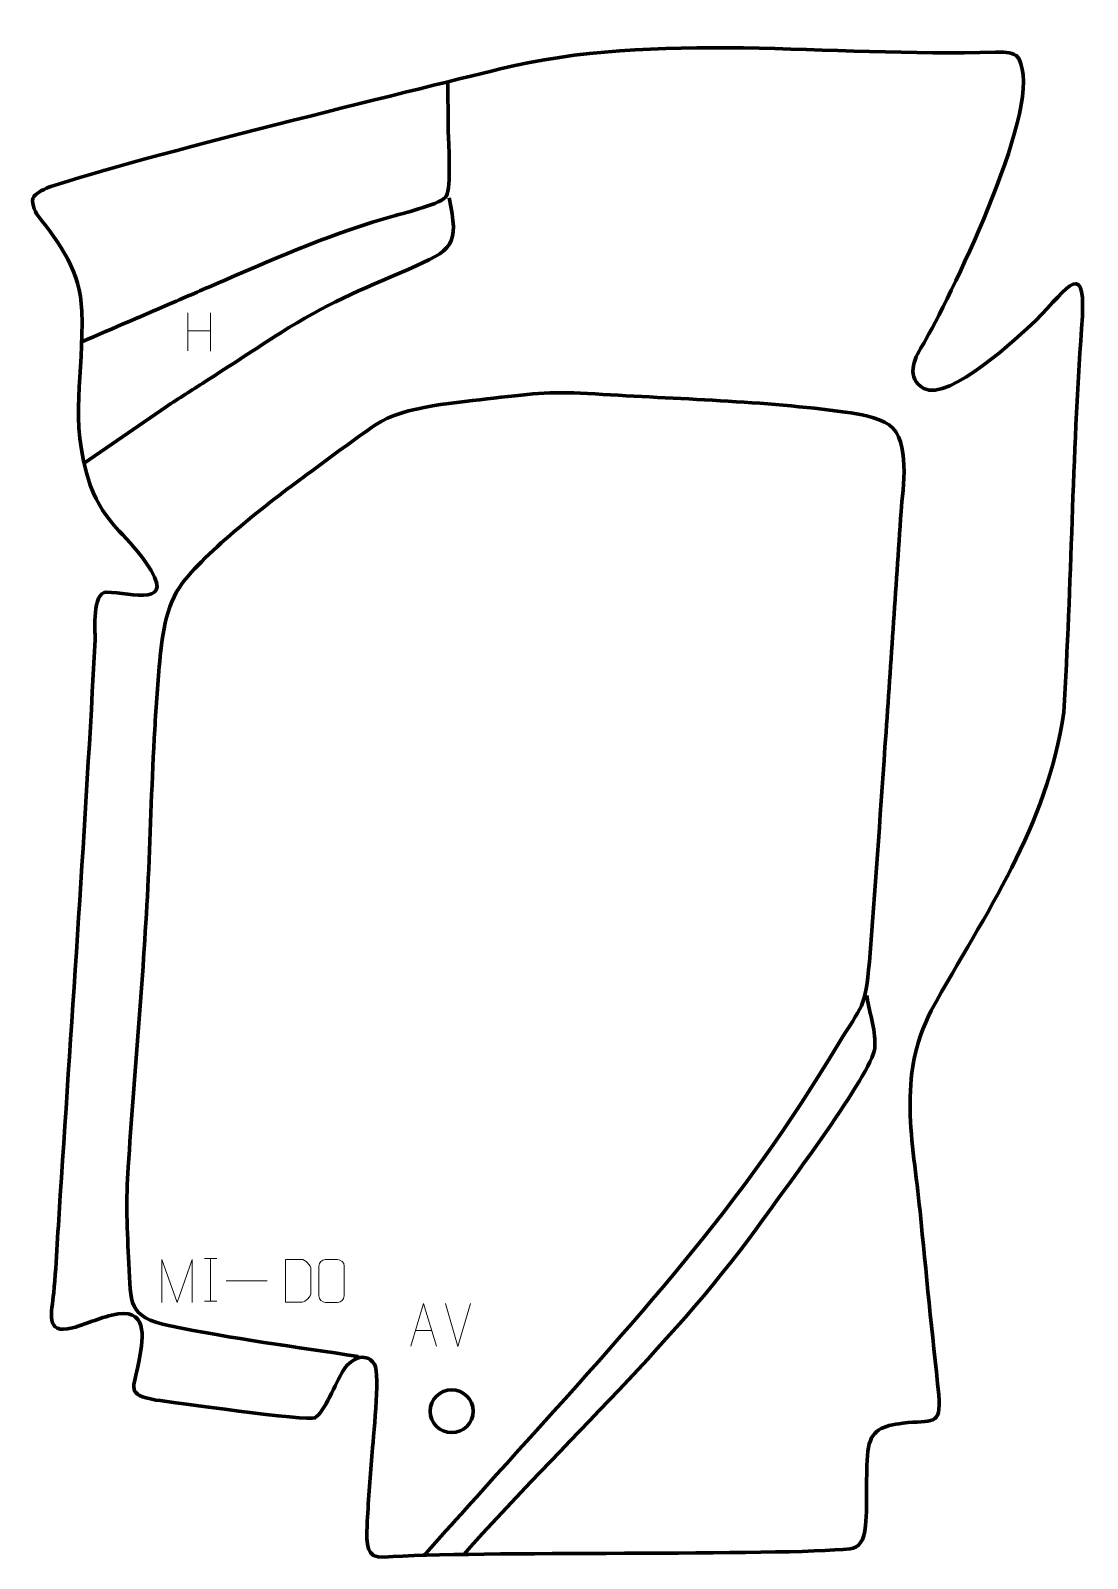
# Model space of a CAD drawing. Header units: millimetres. Extents: x -664 to -48, y 36 to 926.
import ezdxf

# ---------------------------------------------------------------- set-up
doc = ezdxf.new("R2010")
doc.units = ezdxf.units.MM
doc.header["$MEASUREMENT"] = 0
doc.layers.add('layer 2', color=7, linetype='Continuous')
doc.layers.add('layer 3', color=7, linetype='Continuous')

msp = doc.modelspace()

# ---------------------------------------------------------------- linework, layer by layer
at = {"layer": 'layer 2', "color": 142, "lineweight": 200}
msp.add_ellipse((-419.0259, 121.3667), major_axis=(0, 12.5), ratio=1, dxfattribs=at)
at = {"layer": 'layer 2', "color": 142, "lineweight": 158}
for points, knots in [([(-634.5839, 744.8069), (-616.2176, 752.7257), (-597.8514, 760.6446), (-579.4851, 768.5634), (-579.4851, 768.5634), (-570.302, 772.5228), (-561.1189, 776.4822), (-551.9357, 780.4416), (-551.9357, 780.4416), (-517.661, 795.2789), (-488.1093, 808.3415), (-451.832, 818.4533), (-451.832, 818.4533), (-446.5715, 819.9196), (-424.3235, 825.4225), (-422.0781, 829.8162), (-422.0781, 829.8162), (-419.2629, 835.3249), (-420.7883, 859.0871), (-420.9753, 866.5033), (-420.9753, 866.5033), (-420.9753, 866.5033), (-420.9974, 867.6861), (-420.9974, 867.6861), (-420.9974, 867.6861), (-421.1421, 880.3341), (-421.1809, 883.7219), (-421.3256, 896.3698)], [0, 0, 0, 0, 0.125, 0.125, 0.125, 0.125, 0.25, 0.25, 0.25, 0.25, 0.375, 0.375, 0.375, 0.375, 0.5, 0.5, 0.5, 0.5, 0.625, 0.625, 0.625, 0.625, 0.75, 0.75, 0.75, 0.75, 1, 1, 1, 1]), ([(-420.5509, 828.6665), (-414.5813, 801.0594), (-418.0614, 798.3897), (-444.3659, 787.0533), (-444.3659, 787.0533), (-472.2498, 775.0362), (-492.6804, 766.7475), (-518.6611, 750.0755), (-518.6611, 750.0755), (-533.4255, 740.601), (-548.0973, 730.9826), (-562.8527, 721.4933), (-562.8527, 721.4933), (-570.4062, 716.6456), (-577.9605, 711.7992), (-585.5178, 706.9575), (-585.5178, 706.9575), (-585.5178, 706.9575), (-633.2957, 673.9975), (-633.2957, 673.9975)], [0, 0, 0, 0, 0.16666667, 0.16666667, 0.16666667, 0.16666667, 0.33333333, 0.33333333, 0.33333333, 0.33333333, 0.5, 0.5, 0.5, 0.5, 0.66666667, 0.66666667, 0.66666667, 0.66666667, 1, 1, 1, 1]), ([(-473.5321, 153.2504), (-509.7792, 158.9342), (-547.3415, 163.6426), (-583.1623, 171.1789), (-583.1623, 171.1789), (-608.5234, 176.5146), (-605.694, 184.1874), (-607.1434, 207.6274), (-607.1434, 207.6274), (-608.2426, 225.4041), (-608.9106, 245.7754), (-607.6288, 263.5565), (-607.6288, 263.5565), (-603.7098, 317.8886), (-599.0074, 372.154), (-596.1061, 426.556), (-596.1061, 426.556), (-594.602, 455.5498), (-594.0196, 484.572), (-592.3971, 513.5668), (-592.3971, 513.5668), (-591.6044, 527.546), (-590.6496, 541.4891), (-589.4598, 555.4405), (-589.4598, 555.4405), (-588.046, 571.7199), (-586.2072, 590.9247), (-575.8841, 604.2305), (-575.8841, 604.2305), (-559.6649, 625.1359), (-522.7653, 653.2642), (-501.1429, 669.0739), (-501.1429, 669.0739), (-488.5708, 678.266), (-476.1986, 687.6244), (-463.3512, 696.4542), (-463.3512, 696.4542), (-447.028, 707.557), (-414.3056, 709.5398), (-394.5762, 711.9313), (-394.5762, 711.9313), (-370.5581, 714.9025), (-359.6908, 715.8757), (-335.4633, 714.3962), (-335.4633, 714.3962), (-287.5492, 711.4699), (-237.0816, 710.4033), (-189.6994, 703.7915), (-189.6994, 703.7915), (-181.2108, 702.607), (-171.2961, 701.0354), (-163.9668, 696.3938), (-163.9668, 696.3938), (-151.4275, 686.8061), (-156.0143, 659.7723), (-157.0991, 645.8403), (-157.0991, 645.8403), (-160.1929, 600.0943), (-163.3334, 554.3544), (-166.4716, 508.6115), (-166.4716, 508.6115), (-169.3367, 466.8248), (-172.3286, 425.0497), (-175.5914, 383.2919), (-175.5914, 383.2919), (-177.6878, 356.593), (-179.982, 357.7409), (-193.455, 335.9355), (-193.455, 335.9355), (-250.4008, 239.9205), (-312.5889, 173.6108), (-386.9454, 90.9636), (-386.9454, 90.9636), (-402.6834, 73.474), (-418.4208, 55.9839), (-434.1604, 38.4958), (-434.1604, 38.4958), (-434.1604, 38.4958), (-435.165, 37.3796), (-435.165, 37.3796)], [0, 0, 0, 0, 0.04761905, 0.04761905, 0.04761905, 0.04761905, 0.0952381, 0.0952381, 0.0952381, 0.0952381, 0.14285714, 0.14285714, 0.14285714, 0.14285714, 0.19047619, 0.19047619, 0.19047619, 0.19047619, 0.23809524, 0.23809524, 0.23809524, 0.23809524, 0.28571429, 0.28571429, 0.28571429, 0.28571429, 0.33333333, 0.33333333, 0.33333333, 0.33333333, 0.38095238, 0.38095238, 0.38095238, 0.38095238, 0.42857143, 0.42857143, 0.42857143, 0.42857143, 0.47619048, 0.47619048, 0.47619048, 0.47619048, 0.52380952, 0.52380952, 0.52380952, 0.52380952, 0.57142857, 0.57142857, 0.57142857, 0.57142857, 0.61904762, 0.61904762, 0.61904762, 0.61904762, 0.66666667, 0.66666667, 0.66666667, 0.66666667, 0.71428571, 0.71428571, 0.71428571, 0.71428571, 0.76190476, 0.76190476, 0.76190476, 0.76190476, 0.80952381, 0.80952381, 0.80952381, 0.80952381, 0.85714286, 0.85714286, 0.85714286, 0.85714286, 0.9047619, 0.9047619, 0.9047619, 0.9047619, 1, 1, 1, 1]), ([(-412.0183, 37.8785), (-353.7368, 103.2798), (-287.6433, 162.6666), (-236.8776, 234.0205), (-236.8776, 234.0205), (-224.7152, 251.1154), (-174.1981, 317.913), (-172.4839, 332.8933), (-172.4839, 332.8933), (-171.4422, 341.9968), (-175.5261, 353.2407), (-176.8926, 362.5641), (-176.8926, 362.5641), (-176.8926, 362.5641), (-177.0655, 363.7924), (-177.0655, 363.7924)], [0, 0, 0, 0, 0.2, 0.2, 0.2, 0.2, 0.4, 0.4, 0.4, 0.4, 0.6, 0.6, 0.6, 0.6, 1, 1, 1, 1])]:
    msp.add_open_spline(points, degree=3, knots=knots, dxfattribs=at)
at = {"layer": 'layer 2', "color": 250, "lineweight": 9}
for points in [[(-572.7562, 761.7579), (-572.7562, 761.7579), (-572.7562, 739.5652), (-572.7562, 739.5652)], [(-559.6405, 761.7579), (-559.6405, 761.7579), (-559.6405, 739.4076), (-559.6405, 739.4076)], [(-572.7387, 751.1155), (-572.7387, 751.1155), (-559.6405, 751.1155), (-559.6405, 751.1155)], [(-563.0869, 210.4576), (-563.0869, 210.4576), (-555.9188, 210.4576), (-555.9188, 210.4576)], [(-559.5029, 210.4576), (-559.5029, 210.4576), (-559.5029, 185.5041), (-559.5029, 185.5041)], [(-550.4582, 197.4291), (-550.4582, 197.4291), (-526.4802, 197.4291), (-526.4802, 197.4291)], [(-563.0869, 185.5041), (-563.0869, 185.5041), (-555.9188, 185.5041), (-555.9188, 185.5041)], [(-415.3724, 159.1911), (-415.3724, 159.1911), (-422.6942, 184.1447), (-422.6942, 184.1447)], [(-408.0505, 184.1447), (-408.0505, 184.1447), (-415.3723, 159.1911), (-415.3723, 159.1911)], [(-440.0093, 168.4478), (-440.0093, 168.4478), (-430.5136, 168.4478), (-430.5136, 168.4478)]]:
    msp.add_open_spline(points, degree=3, dxfattribs=at)
for points, knots in [([(-587.9517, 184.7969), (-587.9517, 184.7969), (-587.9517, 209.7548), (-587.9517, 209.7548), (-587.9517, 209.7548), (-587.9517, 209.7548), (-579.0266, 184.7969), (-579.0266, 184.7969), (-579.0266, 184.7969), (-579.0266, 184.7969), (-570.2667, 209.7543), (-570.2667, 209.7543), (-570.2667, 209.7543), (-570.2667, 209.7543), (-570.2667, 184.7969), (-570.2667, 184.7969)], [0, 0, 0, 0, 0.2, 0.2, 0.2, 0.2, 0.4, 0.4, 0.4, 0.4, 0.6, 0.6, 0.6, 0.6, 1, 1, 1, 1]), ([(-515.8725, 184.9805), (-513.5407, 184.9809), (-508.5905, 184.9569), (-506.259, 184.9566), (-506.259, 184.9566), (-504.334, 184.8512), (-501.0154, 188.3928), (-501.0266, 190.4101), (-501.0266, 190.4101), (-501.027, 196.1802), (-501.027, 198.3499), (-501.0266, 204.1192), (-501.0266, 204.1192), (-501.0309, 206.2573), (-504.4054, 209.9174), (-506.5578, 209.9039), (-506.5578, 209.9039), (-508.8835, 209.9039), (-513.6078, 209.9039), (-515.9339, 209.9039), (-515.9339, 209.9039), (-515.9335, 204.157), (-515.8722, 190.7278), (-515.8725, 184.9805)], [0, 0, 0, 0, 0.14285714, 0.14285714, 0.14285714, 0.14285714, 0.28571429, 0.28571429, 0.28571429, 0.28571429, 0.42857143, 0.42857143, 0.42857143, 0.42857143, 0.57142857, 0.57142857, 0.57142857, 0.57142857, 0.71428571, 0.71428571, 0.71428571, 0.71428571, 1, 1, 1, 1]), ([(-492.5465, 209.7411), (-490.2208, 209.7411), (-487.8947, 209.7411), (-485.5686, 209.7411), (-485.5686, 209.7411), (-483.622, 209.7767), (-481.6306, 208.2851), (-481.6039, 205.8475), (-481.6039, 205.8475), (-481.6043, 200.1006), (-481.6043, 194.3533), (-481.6039, 188.6056), (-481.6039, 188.6056), (-481.7437, 186.2822), (-483.4209, 184.8026), (-485.5686, 184.7918), (-485.5686, 184.7918), (-487.9005, 184.7922), (-490.2324, 184.7922), (-492.5639, 184.7918), (-492.5639, 184.7918), (-494.4889, 184.6864), (-496.461, 186.5709), (-496.4498, 188.5882), (-496.4498, 188.5882), (-496.4495, 194.3583), (-496.4495, 200.128), (-496.4498, 205.8973), (-496.4498, 205.8973), (-496.4456, 208.0354), (-494.6989, 209.7546), (-492.5465, 209.7411)], [0, 0, 0, 0, 0.11111111, 0.11111111, 0.11111111, 0.11111111, 0.22222222, 0.22222222, 0.22222222, 0.22222222, 0.33333333, 0.33333333, 0.33333333, 0.33333333, 0.44444444, 0.44444444, 0.44444444, 0.44444444, 0.55555556, 0.55555556, 0.55555556, 0.55555556, 0.66666667, 0.66666667, 0.66666667, 0.66666667, 0.77777778, 0.77777778, 0.77777778, 0.77777778, 1, 1, 1, 1]), ([(-442.7319, 159.1984), (-442.7319, 159.1984), (-435.3609, 184.1519), (-435.3609, 184.1519), (-435.3609, 184.1519), (-435.3609, 184.1519), (-427.791, 159.1984), (-427.791, 159.1984)], [0, 0, 0, 0, 0.33333333, 0.33333333, 0.33333333, 0.33333333, 1, 1, 1, 1])]:
    msp.add_open_spline(points, degree=3, knots=knots, dxfattribs=at)
at = {"layer": 'layer 3', "color": 242, "lineweight": 158}
msp.add_open_spline([(-86.5429, 903.7525), (-78.749, 869.8521), (-134.6481, 758.9113), (-144.8068, 742.4349), (-144.8068, 742.4349), (-149.7891, 734.3542), (-154.3899, 723.7292), (-143.832, 717.5158), (-143.832, 717.5158), (-128.9032, 709.9096), (-88.7741, 747.6477), (-78.562, 757.3099), (-78.562, 757.3099), (-59.376, 776.9144), (-48.4823, 795.6497), (-51.9109, 752.2817), (-51.9109, 752.2817), (-57.3354, 677.9176), (-57.7151, 603.3604), (-62.2601, 528.953), (-62.2601, 528.953), (-72.2253, 460.9599), (-107.3162, 413.2286), (-139.504, 355.0338), (-139.504, 355.0338), (-159.588, 315.5747), (-150.1251, 279.6535), (-146.0642, 238.0766), (-146.0642, 238.0766), (-142.5804, 202.326), (-139.0095, 166.5829), (-135.0947, 130.8766), (-135.0947, 130.8766), (-133.5921, 112.0463), (-138.9727, 116.5209), (-156.0646, 114.3806), (-156.0646, 114.3806), (-167.7742, 112.828), (-174.8528, 110.8863), (-176.5045, 98.0236), (-176.5045, 98.0236), (-177.7983, 83.4424), (-176.6176, 68.8527), (-177.7837, 54.6926), (-177.7837, 54.6926), (-178.534, 45.5831), (-181.6849, 41.7769), (-186.8099, 41.2161), (-186.8099, 41.2161), (-226.2955, 36.8952), (-407.4558, 40.0261), (-458.4204, 36.3247), (-458.4204, 36.3247), (-469.194, 35.5422), (-468.6706, 43.8237), (-468.2904, 54.6776), (-468.2904, 54.6776), (-467.8236, 68.0052), (-466.3377, 81.7984), (-465.598, 95.2595), (-465.598, 95.2595), (-464.7836, 105.4067), (-460.6162, 141.6099), (-464.04, 148.8962), (-464.04, 148.8962), (-469.7837, 156.8404), (-478.6285, 151.2659), (-482.5108, 144.7738), (-482.5108, 144.7738), (-486.4156, 138.2443), (-493.3165, 120.5796), (-498.7541, 117.5105), (-498.7541, 117.5105), (-502.492, 115.4006), (-582.3207, 126.6727), (-591.4756, 127.8967), (-591.4756, 127.8967), (-609.27, 131.108), (-604.2077, 134.3845), (-601.4059, 150.0865), (-601.4059, 150.0865), (-599.4128, 161.2559), (-594.9444, 180.4795), (-613.3465, 178.1577), (-613.3465, 178.1577), (-623.8119, 176.3075), (-630.5424, 172.5674), (-640.0771, 169.9663), (-640.0771, 169.9663), (-656.3863, 165.5171), (-651.9786, 179.342), (-650.9688, 190.3522), (-650.9688, 190.3522), (-649.2422, 209.1793), (-648.4275, 228.4), (-647.1794, 247.2985), (-647.1794, 247.2985), (-640.0076, 355.1328), (-632.5233, 463.1003), (-626.8155, 571.0159), (-626.8155, 571.0159), (-626.8014, 576.9472), (-628.6894, 598.3839), (-620.113, 598.9189), (-620.113, 598.9189), (-605.8646, 598.464), (-578.0654, 589.2439), (-597.257, 616.1831), (-597.257, 616.1831), (-610.2512, 634.4231), (-620.1874, 637.4726), (-629.8152, 661.2628), (-629.8152, 661.2628), (-642.5233, 700.8435), (-633.1067, 724.4511), (-634.5962, 762.7302), (-634.5962, 762.7302), (-635.5032, 786.0388), (-647.056, 801.6313), (-660.3048, 818.4686), (-660.3048, 818.4686), (-662.0869, 820.7337), (-664.4612, 826.9043), (-662.5549, 829.4464), (-662.5549, 829.4464), (-660.7134, 831.9021), (-655.5853, 834.3043), (-652.5894, 835.3143), (-652.5894, 835.3143), (-602.2223, 852.2948), (-441.934, 891.2621), (-390.6739, 903.9139), (-390.6739, 903.9139), (-300.1494, 926.2568), (-199.3384, 910.8051), (-102.0456, 913.6175), (-102.0456, 913.6175), (-98.6417, 913.7159), (-92.6547, 913.7632), (-89.9476, 911.6469), (-89.9476, 911.6469), (-88.5257, 910.5354), (-87.612, 908.4029), (-86.5429, 903.7525)], degree=3, knots=[0, 0, 0, 0, 0.02702703, 0.02702703, 0.02702703, 0.02702703, 0.05405405, 0.05405405, 0.05405405, 0.05405405, 0.08108108, 0.08108108, 0.08108108, 0.08108108, 0.10810811, 0.10810811, 0.10810811, 0.10810811, 0.13513514, 0.13513514, 0.13513514, 0.13513514, 0.16216216, 0.16216216, 0.16216216, 0.16216216, 0.18918919, 0.18918919, 0.18918919, 0.18918919, 0.21621622, 0.21621622, 0.21621622, 0.21621622, 0.24324324, 0.24324324, 0.24324324, 0.24324324, 0.27027027, 0.27027027, 0.27027027, 0.27027027, 0.2972973, 0.2972973, 0.2972973, 0.2972973, 0.32432432, 0.32432432, 0.32432432, 0.32432432, 0.35135135, 0.35135135, 0.35135135, 0.35135135, 0.37837838, 0.37837838, 0.37837838, 0.37837838, 0.40540541, 0.40540541, 0.40540541, 0.40540541, 0.43243243, 0.43243243, 0.43243243, 0.43243243, 0.45945946, 0.45945946, 0.45945946, 0.45945946, 0.48648649, 0.48648649, 0.48648649, 0.48648649, 0.51351351, 0.51351351, 0.51351351, 0.51351351, 0.54054054, 0.54054054, 0.54054054, 0.54054054, 0.56756757, 0.56756757, 0.56756757, 0.56756757, 0.59459459, 0.59459459, 0.59459459, 0.59459459, 0.62162162, 0.62162162, 0.62162162, 0.62162162, 0.64864865, 0.64864865, 0.64864865, 0.64864865, 0.67567568, 0.67567568, 0.67567568, 0.67567568, 0.7027027, 0.7027027, 0.7027027, 0.7027027, 0.72972973, 0.72972973, 0.72972973, 0.72972973, 0.75675676, 0.75675676, 0.75675676, 0.75675676, 0.78378378, 0.78378378, 0.78378378, 0.78378378, 0.81081081, 0.81081081, 0.81081081, 0.81081081, 0.83783784, 0.83783784, 0.83783784, 0.83783784, 0.86486486, 0.86486486, 0.86486486, 0.86486486, 0.89189189, 0.89189189, 0.89189189, 0.89189189, 0.91891892, 0.91891892, 0.91891892, 0.91891892, 0.94594595, 0.94594595, 0.94594595, 0.94594595, 1, 1, 1, 1], dxfattribs=at)

doc.saveas('drawing.dxf')
